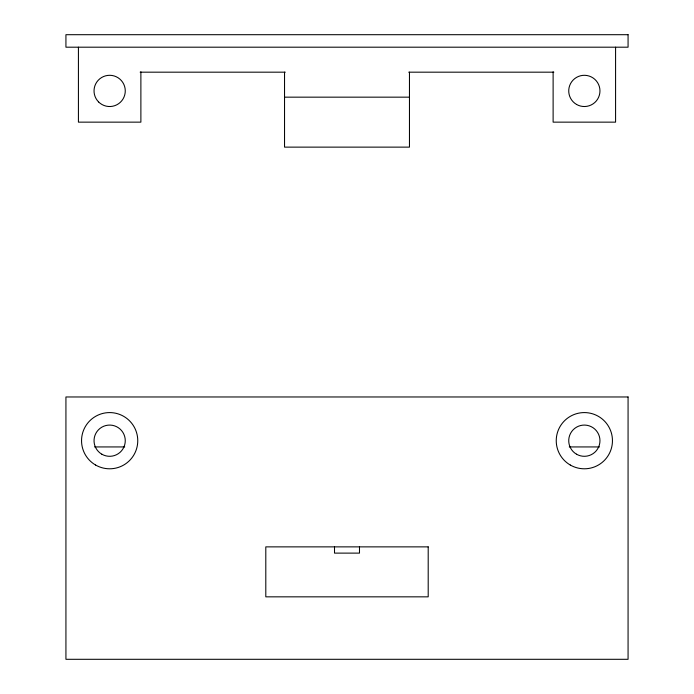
<?xml version="1.0" encoding="UTF-8"?>
<svg xmlns="http://www.w3.org/2000/svg" width="694" height="694" viewBox="0 0 694 694"><rect width="100%" height="100%" fill="white"/><g stroke="black" fill="none" stroke-linecap="round" stroke-linejoin="round"><path stroke-width="1.04" d="M140.153 72.176L285.269 72.176M408.731 72.176L553.847 72.176M284.54 97.16L409.46 97.16M94.575 446.936L124.729 446.936M569.271 446.936L599.425 446.936M615.578 47.192L615.578 122.144L553.118 122.144L553.118 71.82M409.46 72.176L409.46 147.128L284.54 147.128L284.54 72.176M359.492 546.655L359.492 553.118L334.508 553.118L334.508 546.655M140.882 71.82L140.882 122.144L78.422 122.144L78.422 47.192M628.07 34.7L65.93 34.7L65.93 47.192L628.07 47.192L628.07 34.7M628.07 396.968L65.93 396.968L65.93 659.3L628.07 659.3L628.07 396.968M428.198 546.872L265.802 546.872L265.802 596.84L428.198 596.84L428.198 546.872M95.599 465.032A28.107 28.107 0 0 0 137.759 440.69A28.107 28.107 0 0 0 95.599 416.348A28.107 28.107 0 0 0 95.599 465.032M570.294 465.032A28.107 28.107 0 0 0 612.455 440.69A28.107 28.107 0 0 0 570.294 416.348A28.107 28.107 0 0 0 570.294 465.032M98.609 101.957A15.615 15.615 0 0 0 124.738 94.957A15.615 15.615 0 0 0 105.609 75.828A15.615 15.615 0 0 0 98.609 101.957M576.541 104.438A15.615 15.615 0 0 0 599.963 90.914A15.615 15.615 0 0 0 576.541 77.39A15.615 15.615 0 0 0 576.541 104.438M101.845 454.214A15.615 15.615 0 0 0 125.267 440.69A15.615 15.615 0 0 0 101.845 427.166A15.615 15.615 0 0 0 101.845 454.214M576.541 454.214A15.615 15.615 0 0 0 599.963 440.69A15.615 15.615 0 0 0 576.541 427.166A15.615 15.615 0 0 0 576.541 454.214"/></g></svg>
